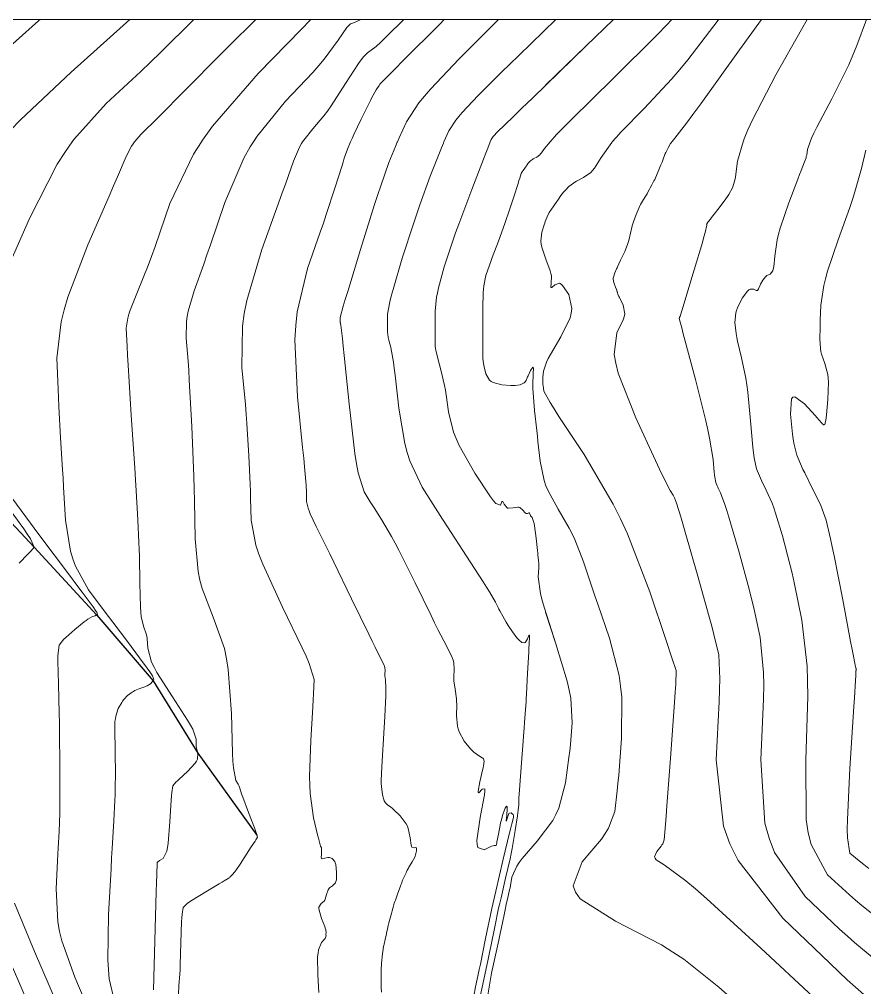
# Model space of a CAD drawing. Header units: millimetres. Extents: x 837475 to 838477, y 1189012 to 1191015.
# Drawn here: x 837765.3 to 837861.1, y 1190904.2 to 1191013.9 of the extents above; entities that cross this region are included whole.
import ezdxf

# ---------------------------------------------------------------- set-up
doc = ezdxf.new("R2010")
doc.units = ezdxf.units.MM
doc.header["$LTSCALE"] = 0.3
doc.layers.add('COORD', color=253, linetype='Continuous', lineweight=20)
for name, color, linetype, lineweight, true_color in [('COTAS 10', 7, 'Continuous', 9, 0x6e3e2d), ('COTAS INT', 7, 'Continuous', 5, 0x9fa19f), ('Escorrentias', 7, 'Continuous', 25, 0x00a8ad)]:
    doc.layers.add(name, color=color, linetype=linetype, lineweight=lineweight, true_color=true_color)

msp = doc.modelspace()

# ---------------------------------------------------------------- linework, layer by layer
at = {"layer": 'COORD'}
msp.add_lwpolyline([(837476.51, 1189013.87), (838476.51, 1189013.87), (838476.51, 1191013.87), (837476.51, 1191013.87)], close=True, dxfattribs=at)
at = {"layer": 'COTAS 10'}
for points in [[(837764.28, 1191001.29), (837765.45, 1191002.5), (837771.18, 1191007.88), (837777.06, 1191013.17), (837777.82, 1191013.87)], [(837799.25, 1190903.65), (837799.13, 1190905.68), (837799.1, 1190907.7), (837799.14, 1190908.12), (837799.19, 1190908.49), (837799.53, 1190909.32), (837799.88, 1190909.71), (837799.95, 1190909.8), (837800, 1190909.88), (837800.05, 1190910.07), (837800.02, 1190910.21), (837800.02, 1190910.25), (837800.03, 1190910.29), (837800.06, 1190910.44), (837800.01, 1190910.78), (837799.96, 1190910.94), (837799.9, 1190911.13), (837799.54, 1190912.04), (837799.26, 1190912.98), (837799.24, 1190913.17), (837799.24, 1190913.34), (837799.48, 1190913.73), (837799.83, 1190914.02), (837799.9, 1190914.13), (837799.96, 1190914.25), (837800.12, 1190914.78), (837800.28, 1190915.29), (837800.35, 1190915.41), (837800.43, 1190915.51), (837800.79, 1190915.76), (837801.12, 1190916.1), (837801.17, 1190916.25), (837801.22, 1190916.43), (837801.25, 1190917.3), (837801.14, 1190918.17), (837801.09, 1190918.35), (837801.03, 1190918.5), (837800.76, 1190918.84), (837800.44, 1190918.95), (837800.34, 1190918.96), (837800.25, 1190918.96), (837799.91, 1190918.88), (837799.64, 1190918.82), (837799.59, 1190918.83), (837799.55, 1190918.85), (837799.5, 1190919.02), (837799.52, 1190919.23), (837799.52, 1190919.28), (837799.52, 1190919.33), (837799.52, 1190919.46), (837799.52, 1190919.56), (837799.52, 1190919.59), (837799.52, 1190919.61), (837799.53, 1190919.68), (837799.54, 1190919.74), (837799.54, 1190919.76), (837799.54, 1190919.77), (837799.54, 1190919.83), (837799.54, 1190919.88), (837799.53, 1190919.89), (837799.53, 1190919.91), (837799.53, 1190919.94), (837799.53, 1190919.99), (837799.53, 1190919.99), (837799.53, 1190920.02), (837799.52, 1190920.08), (837799.51, 1190920.1), (837799.5, 1190920.13), (837799.44, 1190920.25), (837799.27, 1190920.83), (837799.19, 1190921.14), (837799.1, 1190921.52), (837798.63, 1190923.44), (837798.24, 1190926.22), (837798.2, 1190927.13), (837798.17, 1190928.11), (837798.31, 1190932.2), (837798.56, 1190936), (837798.6, 1190936.8), (837798.64, 1190937.5), (837798.69, 1190939.11), (837798.14, 1190940.92), (837797.79, 1190941.74), (837797.36, 1190942.7), (837795.12, 1190947.31), (837792.88, 1190952.18), (837792.45, 1190953.29), (837792.1, 1190954.31), (837791.55, 1190957.17), (837791.5, 1190959.64), (837791.48, 1190960.41), (837791.45, 1190961.22), (837791.31, 1190964.45), (837791.09, 1190968.11), (837791.01, 1190969.18), (837790.91, 1190970.27), (837790.51, 1190974.45), (837790.58, 1190979.14), (837790.78, 1190980.56), (837791.07, 1190982.04), (837792.77, 1190987.8), (837794.67, 1190993.05), (837795.08, 1190994.21), (837795.45, 1190995.22), (837796.35, 1190997.8), (837797.04, 1190999.41), (837797.27, 1190999.82), (837797.39, 1191000), (837797.52, 1191000.21), (837798.55, 1191001.47), (837799.81, 1191002.96), (837800.2, 1191003.49), (837800.62, 1191004.07), (837802.27, 1191006.6), (837803.74, 1191008.88), (837804.03, 1191009.3), (837804.28, 1191009.64), (837804.76, 1191010.09), (837805.71, 1191010.81), (837806.24, 1191011.3), (837806.9, 1191011.92), (837808.87, 1191013.87)], [(837848.02, 1190901.2), (837844.56, 1190904.26), (837840.59, 1190907.43), (837839.35, 1190908.25), (837838.05, 1190909.05), (837832.84, 1190911.73), (837828.85, 1190914.29), (837828.31, 1190915.02), (837828.03, 1190915.76), (837829.07, 1190918.48), (837831.25, 1190921.03), (837831.68, 1190921.67), (837832.05, 1190922.27), (837832.76, 1190924.18), (837833.03, 1190926.49), (837833.11, 1190927.34), (837833.2, 1190928.28), (837833.53, 1190932.45), (837833.54, 1190937.1), (837833.41, 1190938.34), (837833.24, 1190939.56), (837832.16, 1190943.81), (837830.84, 1190947.63), (837830.51, 1190948.59), (837830.2, 1190949.5), (837829.21, 1190952.43), (837828.23, 1190954.95), (837827.92, 1190955.6), (837827.61, 1190956.24), (837826.34, 1190958.4), (837825.2, 1190960.47), (837824.96, 1190961.05), (837824.76, 1190961.65), (837824.3, 1190963.83), (837824.06, 1190966.06), (837823.99, 1190966.68), (837823.93, 1190967.3), (837823.68, 1190969.56), (837823.5, 1190971.58), (837823.47, 1190972.05), (837823.46, 1190972.48), (837823.51, 1190973.72), (837823.54, 1190974.38), (837823.51, 1190974.45), (837823.47, 1190974.47), (837823.23, 1190974.11), (837822.94, 1190973.52), (837822.88, 1190973.39), (837822.83, 1190973.27), (837822.71, 1190972.97), (837822.58, 1190972.77), (837822.51, 1190972.72), (837822.43, 1190972.67), (837822.05, 1190972.5), (837821.46, 1190972.4), (837821.24, 1190972.39), (837821, 1190972.39), (837819.96, 1190972.47), (837818.97, 1190972.74), (837818.75, 1190972.87), (837818.57, 1190973.01), (837818.16, 1190973.73), (837817.97, 1190974.51), (837817.93, 1190974.7), (837817.89, 1190974.89), (837817.82, 1190975.47), (837817.8, 1190976.09), (837817.8, 1190976.3), (837817.8, 1190976.53), (837817.8, 1190977.48), (837817.81, 1190978.69), (837817.82, 1190979.08), (837817.81, 1190979.5), (837817.8, 1190981.21), (837817.85, 1190982.9), (837817.88, 1190983.31), (837817.93, 1190983.69), (837818.17, 1190984.85), (837818.57, 1190986.05), (837818.71, 1190986.46), (837818.88, 1190986.9), (837819.57, 1190988.74), (837820.32, 1190990.76), (837820.51, 1190991.31), (837820.7, 1190991.85), (837821.32, 1190993.76), (837821.8, 1190995.3), (837821.9, 1190995.61), (837821.99, 1190995.88), (837822.17, 1190996.4), (837822.27, 1190996.59), (837822.3, 1190996.65), (837822.34, 1190996.71), (837822.48, 1190996.92), (837822.64, 1190997.13), (837822.68, 1190997.19), (837822.71, 1190997.24), (837822.83, 1190997.41), (837822.96, 1190997.58), (837823, 1190997.63), (837823.04, 1190997.67), (837823.22, 1190997.84), (837823.44, 1190998.02), (837823.51, 1190998.06), (837823.59, 1190998.11), (837823.92, 1190998.28), (837824.27, 1190998.53), (837824.36, 1190998.63), (837824.45, 1190998.74), (837824.78, 1190999.25), (837825.44, 1191000), (837826.16, 1191000.82), (837826.93, 1191001.6), (837827.86, 1191002.54), (837832.59, 1191007.16), (837837.57, 1191012.11), (837838.66, 1191013.24), (837839.24, 1191013.87)], [(837861.19, 1190999.05), (837860.7, 1190997), (837859.96, 1190994.33), (837859.69, 1190993.48), (837859.4, 1190992.57), (837858.08, 1190988.91), (837856.86, 1190985.34), (837856.62, 1190984.5), (837856.43, 1190983.73), (837856.09, 1190981.49), (837856.04, 1190979.81), (837856.03, 1190979.39), (837856.02, 1190978.99), (837855.98, 1190977.71), (837856.05, 1190976.58), (837856.1, 1190976.27), (837856.17, 1190975.97), (837856.54, 1190974.91), (837856.88, 1190973.65), (837856.93, 1190973.23), (837856.96, 1190972.77), (837856.9, 1190970.83), (837856.73, 1190969.08), (837856.7, 1190968.74), (837856.66, 1190968.47), (837856.55, 1190968), (837856.47, 1190967.97), (837856.44, 1190967.97), (837856.42, 1190967.97), (837856.35, 1190968), (837856.29, 1190968.05), (837856.27, 1190968.06), (837856.26, 1190968.08), (837856.2, 1190968.15), (837855.87, 1190968.53), (837855.68, 1190968.75), (837855.45, 1190969), (837854.27, 1190970.33), (837853.14, 1190971.13), (837852.94, 1190971.07), (837852.78, 1190970.88), (837852.65, 1190969.15), (837852.88, 1190966.88), (837852.96, 1190966.36), (837853.05, 1190965.88), (837853.4, 1190964.5), (837853.91, 1190963.29), (837854.08, 1190962.9), (837854.28, 1190962.5), (837855.1, 1190960.87), (837855.92, 1190959.23), (837856.1, 1190958.82), (837856.27, 1190958.42), (837856.72, 1190957.14), (837857.21, 1190955.05), (837857.4, 1190954.15), (837857.61, 1190953.1), (837858.58, 1190948.15), (837859.48, 1190943.41), (837859.65, 1190942.5), (837859.8, 1190941.76), (837860.03, 1190940.54), (837860.06, 1190940.47), (837860.06, 1190940.45), (837860.07, 1190940.43), (837860.08, 1190940.39), (837860.09, 1190940.35), (837860.09, 1190940.34), (837860.09, 1190940.33), (837860.09, 1190940.28), (837860.09, 1190940.23), (837860.09, 1190940.22), (837860.09, 1190940.21), (837860.09, 1190940.17), (837860.09, 1190940.14), (837860.09, 1190940.13), (837860.09, 1190940.12), (837860.08, 1190940.09), (837860.08, 1190940.07), (837860.07, 1190940.05), (837860.07, 1190940.03), (837860.07, 1190940.01), (837860.07, 1190940), (837860.06, 1190939.98), (837860.06, 1190939.97), (837860.06, 1190939.96), (837860.06, 1190939.96), (837860.06, 1190939.94), (837860.06, 1190939.78), (837860.05, 1190939.69), (837860.05, 1190939.57), (837860.03, 1190938.99), (837859.92, 1190937.03), (837859.86, 1190936.05), (837859.78, 1190934.87), (837859.4, 1190929.04), (837859.12, 1190923.26), (837859.1, 1190922.12), (837859.12, 1190921.17), (837859.4, 1190919.43), (837860.46, 1190918.56), (837860.96, 1190918.17), (837861.55, 1190917.72)], [(837824.96, 1190961.05), (837824.92, 1190961.16)], [(837765.3, 1190952.3), (837766.27, 1190953.29), (837766.47, 1190953.5), (837766.64, 1190953.68), (837766.99, 1190954.1), (837766.55, 1190955.05), (837766.22, 1190955.55), (837765.8, 1190956.17), (837763.54, 1190959.27)], [(837769.51, 1190902.54), (837767.04, 1190908.3), (837764.76, 1190913.79)]]:
    msp.add_lwpolyline(points, dxfattribs=at)
at = {"layer": 'COTAS INT'}
for points in [[(837767.67, 1191013.87), (837767.48, 1191013.71), (837762.37, 1191009.19)], [(837763.98, 1190985.67), (837766.46, 1190991.33), (837769.6, 1190997.46), (837770.53, 1190998.92), (837771.28, 1191000), (837771.48, 1191000.28), (837775.13, 1191004.36), (837779.05, 1191007.97), (837780.17, 1191009.03), (837781.31, 1191010.13), (837785.07, 1191013.87)], [(837792.08, 1191013.87), (837789.03, 1191010.83), (837783.2, 1191004.93), (837782.03, 1191003.74), (837781.04, 1191002.76), (837779.07, 1191000.83), (837778.38, 1191000.05), (837778.34, 1191000), (837778.2, 1190999.79), (837778.02, 1190999.52), (837777.42, 1190998.35), (837776.41, 1190996.03), (837775.97, 1190995.03), (837775.47, 1190993.86), (837773.07, 1190988.35), (837770.81, 1190982.4), (837770.38, 1190980.97), (837770.05, 1190979.62), (837769.57, 1190975.51), (837769.69, 1190971.99), (837769.73, 1190971.01), (837769.77, 1190970.03), (837769.97, 1190966.49), (837770.2, 1190962.9), (837770.26, 1190961.9), (837770.32, 1190960.88), (837770.55, 1190957.16), (837771.09, 1190953.66), (837771.35, 1190952.79), (837771.65, 1190951.95), (837773.15, 1190949.26), (837774.93, 1190946.89), (837775.41, 1190946.25), (837775.88, 1190945.61), (837777.54, 1190943.41), (837778.92, 1190941.57), (837779.21, 1190941.17), (837779.47, 1190940.82), (837780.09, 1190939.97), (837780.38, 1190939.52), (837780.44, 1190939.42), (837780.48, 1190939.34), (837780.54, 1190939.13), (837780.48, 1190938.97), (837780.44, 1190938.92), (837780.39, 1190938.87), (837780.15, 1190938.64), (837779.8, 1190938.4), (837779.67, 1190938.34), (837779.54, 1190938.28), (837778.97, 1190938.08), (837778.38, 1190937.85), (837778.22, 1190937.77), (837778.07, 1190937.68), (837777.57, 1190937.31), (837777.13, 1190936.83), (837777.01, 1190936.67), (837776.9, 1190936.51), (837776.51, 1190935.83), (837776.23, 1190934.95), (837776.18, 1190934.66), (837776.14, 1190934.35), (837776.11, 1190933.04), (837776.15, 1190931.5), (837776.16, 1190931.03), (837776.17, 1190930.55), (837776.19, 1190928.69), (837776.17, 1190926.64), (837776.15, 1190926.04), (837776.13, 1190925.43), (837776.01, 1190923.09), (837775.82, 1190919.99), (837775.76, 1190918.9), (837775.7, 1190917.69), (837775.42, 1190912.49), (837775.34, 1190907.37), (837775.4, 1190906.23), (837775.49, 1190905.2), (837776.12, 1190902.49)], [(837798.32, 1191013.87), (837798.24, 1191013.79), (837797.27, 1191012.77), (837792.36, 1191007.74), (837787.19, 1191001.79), (837786.05, 1191000.19), (837785.93, 1191000), (837785.02, 1190998.6), (837782.37, 1190993.01), (837780.68, 1190988.15), (837780.26, 1190987.02), (837779.88, 1190985.98), (837778.69, 1190983.01), (837777.87, 1190980.95), (837777.72, 1190980.48), (837777.59, 1190980.05), (837777.41, 1190978.89), (837777.52, 1190976.84), (837777.57, 1190975.86), (837777.64, 1190974.71), (837777.99, 1190969.03), (837778.37, 1190963.05), (837778.46, 1190961.71), (837778.53, 1190960.49), (837778.74, 1190957.21), (837778.86, 1190954.64), (837778.88, 1190953.87), (837778.9, 1190953.08), (837778.94, 1190950.02), (837779.02, 1190947.3), (837779.07, 1190946.72), (837779.12, 1190946.22), (837779.4, 1190945.05), (837779.68, 1190944.27), (837779.73, 1190944.02), (837779.78, 1190943.75), (837779.85, 1190942.66), (837780.29, 1190941.09), (837780.56, 1190940.52), (837780.89, 1190939.89), (837782.64, 1190937.16), (837784.37, 1190934.52), (837784.69, 1190933.96), (837784.95, 1190933.48), (837785.33, 1190932.34), (837785.32, 1190931.7), (837785.34, 1190931.53), (837785.36, 1190931.36), (837785.53, 1190930.77), (837785.48, 1190930.1), (837785.38, 1190929.88), (837785.23, 1190929.65), (837784.35, 1190928.71), (837783.41, 1190927.83), (837783.22, 1190927.64), (837783.05, 1190927.48), (837782.71, 1190927.09), (837782.57, 1190926.33), (837782.53, 1190925.93), (837782.5, 1190925.44), (837782.37, 1190923.01), (837782.17, 1190920.57), (837782.09, 1190920.07), (837782, 1190919.66), (837781.59, 1190918.85), (837781.19, 1190918.6), (837781.11, 1190918.55), (837781.04, 1190918.51), (837780.92, 1190918.4), (837780.87, 1190917), (837780.84, 1190916.14), (837780.81, 1190915.07), (837780.67, 1190909.51), (837780.52, 1190903.95)], [(837803.99, 1191013.87), (837803.29, 1191013.53), (837802.81, 1191013.37), (837802.62, 1191013.18), (837802.41, 1191012.94), (837801.44, 1191011.53), (837799.83, 1191009.36), (837799.22, 1191008.64), (837798.54, 1191007.86), (837795.46, 1191004.61), (837792.24, 1191000.65), (837791.82, 1191000), (837791.47, 1190999.44), (837790.75, 1190998.16), (837788.59, 1190993.13), (837786.95, 1190988.32), (837786.56, 1190987.2), (837786.2, 1190986.16), (837785.12, 1190983.13), (837784.44, 1190980.82), (837784.33, 1190980.23), (837784.24, 1190979.66), (837784.22, 1190977.77), (837784.42, 1190975.18), (837784.49, 1190974.16), (837784.56, 1190973.01), (837784.83, 1190967.77), (837785.08, 1190962.12), (837785.12, 1190960.71), (837785.16, 1190959.36), (837785.24, 1190955.06), (837785.56, 1190951.35), (837785.76, 1190950.38), (837786, 1190949.42), (837787.26, 1190946.18), (837788.53, 1190942.62), (837788.78, 1190941.47), (837788.98, 1190940.25), (837789.33, 1190935.25), (837789.44, 1190930.76), (837789.49, 1190929.87), (837789.55, 1190929.12), (837789.83, 1190927.67), (837790.09, 1190927.27), (837790.14, 1190927.18), (837790.18, 1190927.11), (837790.24, 1190926.93), (837790.39, 1190926.43), (837790.49, 1190926.15), (837790.62, 1190925.8), (837791.28, 1190924.04), (837791.94, 1190922.3), (837792.06, 1190921.96), (837792.16, 1190921.69), (837792.29, 1190921.24), (837792.16, 1190921.06), (837792.09, 1190920.95), (837792.01, 1190920.82), (837791.57, 1190920.15), (837791.05, 1190919.34), (837790.92, 1190919.13), (837790.78, 1190918.92), (837790.31, 1190918.2), (837789.9, 1190917.59), (837789.8, 1190917.45), (837789.7, 1190917.33), (837789.41, 1190916.98), (837789.19, 1190916.76), (837789.13, 1190916.71), (837789.09, 1190916.67), (837788.96, 1190916.58), (837788.51, 1190916.32), (837788.27, 1190916.17), (837787.96, 1190915.99), (837786.42, 1190915.08), (837784.88, 1190914.13), (837784.57, 1190913.93), (837784.32, 1190913.75), (837783.86, 1190913.31), (837783.75, 1190912.53), (837783.72, 1190912.14), (837783.69, 1190911.67), (837783.61, 1190909.3), (837783.53, 1190906.81), (837783.51, 1190906.25), (837783.49, 1190905.76), (837783.39, 1190904.45), (837783.34, 1190903.49)], [(837813.45, 1191013.87), (837812.93, 1191013.34), (837808.73, 1191009.12), (837807.92, 1191008.32), (837807.28, 1191007.67), (837806.24, 1191006.66), (837806.15, 1191006.55), (837806.05, 1191006.39), (837805.74, 1191005.91), (837805.25, 1191005.03), (837805.08, 1191004.69), (837804.88, 1191004.31), (837804.03, 1191002.57), (837803.21, 1191000.83), (837803.03, 1191000.44), (837802.87, 1191000.09), (837802.83, 1191000), (837802.48, 1190999.19), (837802.12, 1190998.14), (837801.98, 1190997.7), (837801.82, 1190997.2), (837801.09, 1190994.86), (837800.08, 1190991.78), (837799.76, 1190990.81), (837799.4, 1190989.79), (837797.94, 1190985.67), (837796.78, 1190980.74), (837796.62, 1190979.2), (837796.53, 1190977.59), (837796.81, 1190971.13), (837797.4, 1190965.37), (837797.52, 1190964.19), (837797.62, 1190963.2), (837797.8, 1190961.13), (837797.83, 1190960.31), (837797.84, 1190960.1), (837797.84, 1190959.91), (837797.85, 1190959.28), (837798.02, 1190958.51), (837798.13, 1190958.22), (837798.25, 1190957.89), (837798.93, 1190956.45), (837800.06, 1190954.18), (837800.47, 1190953.34), (837800.93, 1190952.4), (837802.95, 1190948.23), (837804.88, 1190944.26), (837805.28, 1190943.45), (837805.62, 1190942.76), (837806.35, 1190941.31), (837806.63, 1190940.74), (837806.67, 1190940.6), (837806.71, 1190940.47), (837806.73, 1190940.1), (837806.71, 1190939.75), (837806.71, 1190939.64), (837806.72, 1190939.53), (837806.78, 1190939.08), (837806.83, 1190938.15), (837806.82, 1190937.74), (837806.81, 1190937.26), (837806.71, 1190934.94), (837806.56, 1190932.39), (837806.52, 1190931.75), (837806.48, 1190931.15), (837806.36, 1190929.23), (837806.3, 1190927.69), (837806.31, 1190927.33), (837806.32, 1190927), (837806.45, 1190926.04), (837806.65, 1190925.39), (837806.71, 1190925.26), (837806.77, 1190925.15), (837807.02, 1190924.91), (837807.39, 1190924.66), (837807.54, 1190924.54), (837807.7, 1190924.39), (837808.43, 1190923.68), (837809.12, 1190922.77), (837809.26, 1190922.51), (837809.37, 1190922.24), (837809.58, 1190921.2), (837809.68, 1190920.37), (837809.73, 1190920.22), (837809.78, 1190920.12), (837810.02, 1190920.04), (837810.24, 1190920.1), (837810.27, 1190920.07), (837810.3, 1190920.03), (837810.31, 1190919.72), (837810.2, 1190919.26), (837810.15, 1190919.12), (837810.09, 1190918.99), (837809.8, 1190918.45), (837809.5, 1190917.97), (837809.44, 1190917.86), (837809.38, 1190917.76), (837809.25, 1190917.51), (837809.16, 1190917.32), (837809.14, 1190917.26), (837809.11, 1190917.21), (837809, 1190916.98), (837808.89, 1190916.75), (837808.86, 1190916.68), (837808.83, 1190916.61), (837808.73, 1190916.37), (837808.59, 1190916), (837808.53, 1190915.85), (837808.47, 1190915.69), (837808.19, 1190914.93), (837807.9, 1190914.14), (837807.84, 1190913.96), (837807.78, 1190913.79), (837807.64, 1190913.32), (837807.53, 1190912.9), (837807.49, 1190912.77), (837807.45, 1190912.63), (837807.31, 1190912.09), (837807.17, 1190911.54), (837807.13, 1190911.4), (837807.1, 1190911.27), (837807, 1190910.83), (837806.91, 1190910.41), (837806.88, 1190910.29), (837806.85, 1190910.16), (837806.74, 1190909.67), (837806.63, 1190909.15), (837806.6, 1190909), (837806.57, 1190908.86), (837806.48, 1190908.32), (837806.41, 1190907.76), (837806.39, 1190907.61), (837806.37, 1190907.45), (837806.33, 1190906.86), (837806.3, 1190906.3), (837806.29, 1190906.16), (837806.29, 1190906.02), (837806.29, 1190905.57), (837806.3, 1190905.12), (837806.3, 1190904.98), (837806.3, 1190904.83), (837806.3, 1190904.26), (837806.32, 1190903.71)], [(837819.6, 1191013.87), (837819.52, 1191013.79), (837818.64, 1191012.93), (837815.12, 1191009.4), (837811.88, 1191005.97), (837811.19, 1191005.16), (837810.58, 1191004.42), (837809.15, 1191002.25), (837808.33, 1191000.47), (837808.13, 1191000), (837808.12, 1190999.98), (837807.91, 1190999.48), (837807.17, 1190997.66), (837806.25, 1190995.03), (837805.92, 1190994.02), (837805.55, 1190992.9), (837803.96, 1190987.82), (837802.5, 1190983.07), (837802.22, 1190982.15), (837802, 1190981.4), (837801.64, 1190980.11), (837801.64, 1190979.95), (837801.64, 1190979.88), (837801.64, 1190979.77), (837801.64, 1190979.68), (837801.64, 1190979.66), (837801.64, 1190979.64), (837801.65, 1190979.58), (837801.66, 1190979.5), (837801.67, 1190979.46), (837801.68, 1190979.42), (837801.73, 1190979.23), (837801.91, 1190977.72), (837802, 1190976.85), (837802.11, 1190975.79), (837802.66, 1190970.32), (837803.33, 1190964.69), (837803.51, 1190963.52), (837803.69, 1190962.53), (837804.35, 1190960.36), (837805.06, 1190959.24), (837805.27, 1190958.91), (837805.49, 1190958.57), (837806.35, 1190957.25), (837807.48, 1190955.31), (837807.87, 1190954.57), (837808.3, 1190953.75), (837810.13, 1190950.05), (837811.94, 1190946.35), (837812.35, 1190945.52), (837812.72, 1190944.79), (837813.74, 1190942.84), (837814.33, 1190941.6), (837814.44, 1190941.3), (837814.51, 1190941.02), (837814.57, 1190940.21), (837814.51, 1190939.46), (837814.52, 1190939.23), (837814.53, 1190938.98), (837814.67, 1190938.01), (837814.82, 1190936.93), (837814.84, 1190936.61), (837814.85, 1190936.28), (837814.83, 1190935.05), (837814.93, 1190933.83), (837815.01, 1190933.51), (837815.12, 1190933.19), (837815.71, 1190932.12), (837816.43, 1190931.25), (837816.6, 1190931.07), (837816.78, 1190930.9), (837817.33, 1190930.51), (837817.74, 1190930.26), (837817.81, 1190930.19), (837817.88, 1190930.12), (837817.97, 1190929.86), (837817.9, 1190929.34), (837817.85, 1190929.11), (837817.79, 1190928.84), (837817.48, 1190927.54), (837817.29, 1190926.47), (837817.3, 1190926.34), (837817.34, 1190926.28), (837817.73, 1190926.69), (837818.04, 1190926.74), (837818.04, 1190926.45), (837818, 1190926.04), (837817.52, 1190923.5), (837817.15, 1190920.88), (837817.17, 1190920.43), (837817.24, 1190920.09), (837817.95, 1190919.84), (837818.81, 1190920.22), (837818.97, 1190920.29), (837819.1, 1190920.33), (837819.31, 1190920.33), (837819.36, 1190920.46), (837819.38, 1190920.57), (837819.41, 1190920.73), (837819.57, 1190921.61), (837819.78, 1190922.63), (837819.83, 1190922.88), (837819.89, 1190923.11), (837820.08, 1190923.83), (837820.27, 1190924.35), (837820.31, 1190924.47), (837820.35, 1190924.56), (837820.49, 1190924.77), (837820.56, 1190924.69), (837820.57, 1190924.6), (837820.57, 1190924.47), (837820.52, 1190923.76), (837820.47, 1190923.15), (837820.48, 1190923.09), (837820.49, 1190923.07), (837820.58, 1190923.38), (837820.72, 1190923.84), (837820.77, 1190923.92), (837820.82, 1190923.98), (837821.01, 1190924), (837821.18, 1190923.88), (837821.21, 1190923.85), (837821.24, 1190923.82), (837821.28, 1190923.69), (837821.28, 1190923.58), (837821.28, 1190923.56), (837821.28, 1190923.54), (837821.27, 1190923.5), (837821.09, 1190922.76), (837820.98, 1190922.3), (837820.84, 1190921.73), (837820.12, 1190918.77), (837819.27, 1190915.15), (837819.05, 1190914.17), (837818.83, 1190913.19), (837818.11, 1190909.77), (837817.53, 1190906.89), (837817.4, 1190906.26), (837817.29, 1190905.7), (837816.99, 1190904.31), (837816.78, 1190903.25)], [(837826.09, 1191013.87), (837821.88, 1191009.78), (837820.87, 1191008.79), (837819.94, 1191007.89), (837817.28, 1191005.24), (837815.47, 1191003.33), (837815.08, 1191002.88), (837814.75, 1191002.46), (837813.95, 1191001.25), (837813.4, 1191000), (837813.34, 1190999.87), (837813.13, 1190999.34), (837812.89, 1190998.76), (837811.86, 1190996.12), (837810.66, 1190992.85), (837810.32, 1190991.86), (837809.98, 1190990.84), (837808.69, 1190986.83), (837807.64, 1190983.28), (837807.44, 1190982.54), (837807.28, 1190981.9), (837807.03, 1190980.48), (837807.03, 1190979.8), (837807.03, 1190979.48), (837807.03, 1190979), (837807.03, 1190978.63), (837807.03, 1190978.54), (837807.03, 1190978.46), (837807.04, 1190978.21), (837807.1, 1190977.85), (837807.13, 1190977.7), (837807.18, 1190977.53), (837807.39, 1190976.7), (837807.69, 1190975.05), (837807.78, 1190974.36), (837807.88, 1190973.57), (837808.28, 1190969.86), (837808.96, 1190965.83), (837809.23, 1190964.83), (837809.54, 1190963.89), (837810.95, 1190960.9), (837812.73, 1190958.09), (837813.26, 1190957.26), (837813.82, 1190956.4), (837815.96, 1190953.09), (837817.85, 1190950.18), (837818.23, 1190949.57), (837818.56, 1190949.05), (837819.24, 1190947.87), (837819.55, 1190947.25), (837819.64, 1190947.07), (837819.73, 1190946.9), (837820.07, 1190946.27), (837820.45, 1190945.62), (837820.57, 1190945.43), (837820.69, 1190945.23), (837821.18, 1190944.5), (837821.66, 1190943.85), (837821.77, 1190943.71), (837821.88, 1190943.59), (837822.23, 1190943.29), (837822.52, 1190943.25), (837822.59, 1190943.29), (837822.66, 1190943.34), (837822.87, 1190943.73), (837823.03, 1190944.09), (837823.06, 1190944.12), (837823.08, 1190944.14), (837823.1, 1190943.95), (837823.06, 1190943.1), (837823.03, 1190942.7), (837823.01, 1190942.21), (837822.88, 1190939.83), (837822.76, 1190937.46), (837822.73, 1190936.98), (837822.71, 1190936.57), (837822.66, 1190935.73), (837822.58, 1190934.75), (837822.54, 1190934.25), (837822.49, 1190933.65), (837822.26, 1190930.66), (837822.03, 1190927.69), (837821.99, 1190927.1), (837821.96, 1190926.61), (837821.9, 1190925.68), (837821.9, 1190925.41), (837821.9, 1190925.25), (837821.89, 1190924.95), (837821.83, 1190924.32), (837821.79, 1190924.03), (837821.74, 1190923.68), (837821.49, 1190922.02), (837821.13, 1190919.97), (837821.02, 1190919.39), (837820.89, 1190918.8), (837820.39, 1190916.6), (837819.87, 1190914.39), (837819.73, 1190913.8), (837819.6, 1190913.2), (837819.17, 1190911.12), (837818.71, 1190908.87), (837818.56, 1190908.18), (837818.41, 1190907.46), (837817.8, 1190904.61), (837817.24, 1190902)], [(837826.08, 1190943.17), (837824.78, 1190947.2), (837824.54, 1190948.07), (837824.35, 1190948.84), (837824.09, 1190950.74), (837824.14, 1190951.77), (837824.15, 1190951.99), (837824.15, 1190952.18), (837824.13, 1190952.64), (837824.06, 1190953.19), (837824.03, 1190953.43), (837824, 1190953.72), (837823.84, 1190955.12), (837823.67, 1190956.5), (837823.62, 1190956.77), (837823.57, 1190957), (837823.4, 1190957.46), (837823.26, 1190957.62), (837823.23, 1190957.66), (837823.21, 1190957.7), (837823.14, 1190957.86), (837823.08, 1190957.96), (837823.06, 1190957.98), (837823.03, 1190957.98), (837822.89, 1190957.93), (837822.71, 1190957.92), (837822.66, 1190957.96), (837822.59, 1190958), (837822.34, 1190958.3), (837822.01, 1190958.58), (837821.89, 1190958.62), (837821.77, 1190958.64), (837821.25, 1190958.56), (837820.73, 1190958.5), (837820.62, 1190958.53), (837820.52, 1190958.59), (837820.24, 1190958.97), (837820.06, 1190959.27), (837820.01, 1190959.27), (837819.96, 1190959.24), (837819.83, 1190958.85), (837819.3, 1190959.03), (837819.02, 1190959.36), (837818.67, 1190959.81), (837816.91, 1190962.47), (837815.14, 1190965.63), (837814.78, 1190966.4), (837814.49, 1190967.13), (837813.91, 1190969.41), (837813.66, 1190971.36), (837813.57, 1190971.88), (837813.47, 1190972.39), (837813.06, 1190974.17), (837812.68, 1190975.63), (837812.6, 1190975.94), (837812.54, 1190976.21), (837812.43, 1190976.84), (837812.41, 1190977.27), (837812.41, 1190977.42), (837812.41, 1190977.58), (837812.42, 1190978.24), (837812.42, 1190979.09), (837812.43, 1190979.36), (837812.42, 1190979.65), (837812.42, 1190980.84), (837812.56, 1190982.4), (837812.66, 1190982.92), (837812.78, 1190983.48), (837813.43, 1190985.84), (837814.4, 1190988.78), (837814.73, 1190989.7), (837815.08, 1190990.67), (837816.55, 1190994.59), (837817.88, 1190998.04), (837818.14, 1190998.71), (837818.36, 1190999.27), (837818.65, 1191000), (837818.75, 1191000.26), (837818.92, 1191000.51), (837818.99, 1191000.59), (837819.06, 1191000.69), (837819.44, 1191001.08), (837821.25, 1191002.84), (837822.23, 1191003.8), (837823.42, 1191004.96), (837829.48, 1191010.82), (837832.63, 1191013.87)], [(837849.37, 1191013.87), (837846.89, 1191010.41), (837842.49, 1191004.3), (837841.62, 1191003.11), (837840.9, 1191002.13), (837839.58, 1191000.41), (837839.26, 1191000.04), (837839.23, 1191000), (837839.17, 1190999.93), (837839.09, 1190999.81), (837838.8, 1190999.31), (837838.54, 1190998.8), (837838.48, 1190998.68), (837838.43, 1190998.55), (837838.28, 1190998.16), (837838.12, 1190997.7), (837838.06, 1190997.55), (837837.99, 1190997.38), (837837.69, 1190996.65), (837837.36, 1190995.92), (837837.28, 1190995.75), (837837.2, 1190995.59), (837836.96, 1190995.14), (837836.77, 1190994.81), (837836.72, 1190994.73), (837836.68, 1190994.65), (837836.55, 1190994.38), (837836.41, 1190994.1), (837836.35, 1190994), (837836.29, 1190993.9), (837836.01, 1190993.47), (837835.69, 1190992.92), (837835.6, 1190992.74), (837835.51, 1190992.55), (837835.17, 1190991.78), (837834.87, 1190990.95), (837834.8, 1190990.72), (837834.74, 1190990.49), (837834.55, 1190989.65), (837834.36, 1190988.82), (837834.29, 1190988.6), (837834.21, 1190988.38), (837833.88, 1190987.6), (837833.55, 1190986.92), (837833.47, 1190986.76), (837833.41, 1190986.61), (837833.22, 1190986.2), (837833.06, 1190985.83), (837833.02, 1190985.72), (837832.96, 1190985.61), (837832.76, 1190985.15), (837832.6, 1190984.69), (837832.59, 1190984.57), (837832.58, 1190984.46), (837832.65, 1190984.08), (837832.78, 1190983.73), (837832.81, 1190983.65), (837832.85, 1190983.56), (837832.95, 1190983.27), (837833.03, 1190983.02), (837833.05, 1190982.96), (837833.06, 1190982.91), (837833.11, 1190982.75), (837833.22, 1190982.48), (837833.28, 1190982.36), (837833.36, 1190982.21), (837833.72, 1190981.51), (837833.88, 1190980.52), (837833.82, 1190980.19), (837833.72, 1190979.84), (837832.99, 1190978.37), (837832.69, 1190975.9), (837832.87, 1190974.93), (837833.16, 1190973.82), (837835.13, 1190968.76), (837837.37, 1190963.92), (837837.83, 1190962.95), (837838.22, 1190962.13), (837839.04, 1190960.53), (837839.38, 1190959.98), (837839.46, 1190959.82), (837839.53, 1190959.67), (837839.76, 1190959.1), (837840.23, 1190957.53), (837840.46, 1190956.74), (837840.74, 1190955.79), (837842.09, 1190951.09), (837843.46, 1190946.21), (837843.74, 1190945.15), (837843.99, 1190944.22), (837844.54, 1190941.9), (837844.66, 1190939.17), (837844.64, 1190937.98), (837844.6, 1190936.59), (837844.24, 1190930), (837845.08, 1190922.49), (837845.8, 1190920.52), (837846.72, 1190918.6), (837851.79, 1190912.09), (837857.11, 1190907), (837858.19, 1190905.98), (837859.1, 1190905.12), (837860.98, 1190903.45)], [(837854.56, 1191013.87), (837853.9, 1191012.73), (837851.02, 1191007.59), (837848.37, 1191002.48), (837847.85, 1191001.35), (837847.43, 1191000.36), (837847.32, 1191000), (837846.67, 1190997.83), (837846.49, 1190996.34), (837846.43, 1190996), (837846.37, 1190995.68), (837846.09, 1190994.81), (837845.67, 1190994.05), (837845.52, 1190993.81), (837845.35, 1190993.56), (837844.6, 1190992.54), (837843.87, 1190991.62), (837843.72, 1190991.43), (837843.59, 1190991.26), (837843.3, 1190990.9), (837843.19, 1190990.73), (837843.17, 1190990.69), (837843.16, 1190990.66), (837843.18, 1190990.55), (837843, 1190989.72), (837842.86, 1190989.23), (837842.69, 1190988.62), (837841.76, 1190985.5), (837840.81, 1190982.36), (837840.63, 1190981.75), (837840.48, 1190981.25), (837840.21, 1190980.39), (837840.16, 1190980.27), (837840.16, 1190980.25), (837840.15, 1190980.22), (837840.13, 1190980.17), (837840.11, 1190980.14), (837840.11, 1190980.13), (837840.11, 1190980.13), (837840.1, 1190980.1), (837840.1, 1190980.07), (837840.1, 1190980.07), (837840.09, 1190980.06), (837840.08, 1190980.04), (837840.07, 1190980.02), (837840.07, 1190980.01), (837840.07, 1190980.01), (837840.06, 1190980), (837840.34, 1190978.93), (837840.52, 1190978.26), (837840.74, 1190977.43), (837841.89, 1190973.08), (837843.07, 1190968.41), (837843.31, 1190967.37), (837843.5, 1190966.44), (837843.89, 1190964.02), (837844.01, 1190962.58), (837844.05, 1190962.28), (837844.08, 1190962.02), (837844.21, 1190961.41), (837844.36, 1190961.03), (837844.42, 1190960.91), (837844.48, 1190960.78), (837844.74, 1190960.27), (837845.24, 1190958.92), (837845.45, 1190958.27), (837845.68, 1190957.49), (837846.81, 1190953.66), (837847.99, 1190949.35), (837848.26, 1190948.26), (837848.51, 1190947.23), (837849.24, 1190943.88), (837849.6, 1190939.9), (837849.63, 1190938.47), (837849.62, 1190936.89), (837849.32, 1190930), (837849.77, 1190922.86), (837850.24, 1190921.13), (837850.86, 1190919.51), (837854.33, 1190914.53), (837858.23, 1190910.85), (837859.11, 1190910.04), (837859.92, 1190909.32), (837862.13, 1190907.49)], [(837840.14, 1191008.18), (837841.05, 1191009.29), (837844.47, 1191013.78), (837844.53, 1191013.87)], [(837863.28, 1190911.52), (837860.73, 1190913.52), (837860.04, 1190914.11), (837859.34, 1190914.71), (837856.86, 1190916.98), (837854.99, 1190920.42), (837854.68, 1190921.75), (837854.46, 1190923.24), (837854.39, 1190930), (837854.64, 1190937.2), (837854.61, 1190938.96), (837854.54, 1190940.63), (837853.94, 1190945.85), (837853.07, 1190950.1), (837852.84, 1190951.16), (837852.6, 1190952.17), (837851.77, 1190955.4), (837850.98, 1190957.96), (837850.78, 1190958.54), (837850.58, 1190959.08), (837849.92, 1190960.57), (837849.38, 1190961.64), (837849.25, 1190961.91), (837849.14, 1190962.16), (837848.81, 1190962.96), (837848.54, 1190964.23), (837848.47, 1190964.78), (837848.4, 1190965.41), (837848.13, 1190968.41), (837847.82, 1190971.67), (837847.71, 1190972.47), (837847.59, 1190973.22), (837847.1, 1190975.56), (837846.66, 1190977.42), (837846.57, 1190977.86), (837846.5, 1190978.28), (837846.36, 1190979.55), (837846.47, 1190980.62), (837846.55, 1190980.92), (837846.65, 1190981.22), (837847.19, 1190982.29), (837847.81, 1190983.1), (837847.96, 1190983.23), (837848.09, 1190983.32), (837848.5, 1190983.32), (837848.79, 1190983.16), (837848.85, 1190983.16), (837848.91, 1190983.17), (837849.05, 1190983.35), (837849.18, 1190983.68), (837849.22, 1190983.78), (837849.28, 1190983.89), (837849.52, 1190984.32), (837849.82, 1190984.71), (837849.91, 1190984.79), (837850, 1190984.87), (837850.35, 1190985.03), (837850.66, 1190985.4), (837850.72, 1190985.59), (837850.77, 1190985.84), (837850.88, 1190987.07), (837851.15, 1190988.91), (837851.31, 1190989.54), (837851.5, 1190990.22), (837852.48, 1190993.1), (837853.49, 1190995.76), (837853.7, 1190996.3), (837853.88, 1190996.76), (837854.27, 1190997.72), (837854.43, 1190998.18), (837854.46, 1190998.33), (837854.5, 1190998.49), (837854.58, 1190999.12), (837854.89, 1191000), (837855.04, 1191000.42), (837855.31, 1191001), (837855.64, 1191001.67), (837857.33, 1191004.88), (837859.26, 1191008.73), (837859.74, 1191009.81), (837860.19, 1191010.9), (837861.26, 1191013.87)], [(837829.48, 1191010.82), (837824.92, 1191006.41)], [(837840.14, 1191008.18), (837839.23, 1191007.12), (837836.08, 1191003.78), (837833.47, 1191001.13), (837832.91, 1191000.5)], [(837832.48, 1191000), (837832.42, 1190999.92), (837831.23, 1190998.23), (837830.47, 1190997.03), (837830.25, 1190996.77)], [(837832.48, 1191000), (837832.91, 1191000.5)], [(837828.08, 1190995.33), (837828.25, 1190995.45), (837828.44, 1190995.56), (837829.21, 1190995.95), (837830.03, 1190996.54), (837830.25, 1190996.77)], [(837826.96, 1190994.31), (837826.66, 1190993.92), (837826.38, 1190993.5)], [(837826.96, 1190994.31), (837827.06, 1190994.42)], [(837827.16, 1190994.53), (837827.06, 1190994.42)], [(837827.16, 1190994.53), (837827.56, 1190994.93)], [(837828.08, 1190995.33), (837827.56, 1190994.93)], [(837826.2, 1190993.25), (837825.84, 1190992.76), (837825.5, 1190992.25)], [(837826.2, 1190993.25), (837826.29, 1190993.38), (837826.38, 1190993.5)], [(837825.42, 1190992.12), (837825.34, 1190991.99)], [(837825.42, 1190992.12), (837825.5, 1190992.25)], [(837825.1, 1190991.52), (837824.89, 1190990.98)], [(837825.1, 1190991.52), (837825.34, 1190991.99)], [(837824.48, 1190989.77), (837824.75, 1190990.6), (837824.82, 1190990.8), (837824.89, 1190990.98)], [(837824.48, 1190989.77), (837824.38, 1190988.74)], [(837824.42, 1190988.42), (837824.38, 1190988.74)], [(837824.42, 1190988.42), (837824.48, 1190988.07)], [(837824.95, 1190986.71), (837824.48, 1190988.07)], [(837824.95, 1190986.71), (837825.45, 1190985.4), (837825.53, 1190985.09)], [(837825.57, 1190983.97), (837825.58, 1190984.81), (837825.53, 1190985.09)], [(837825.57, 1190983.97), (837825.53, 1190983.53)], [(837825.62, 1190983.5), (837825.57, 1190983.5), (837825.53, 1190983.53)], [(837825.62, 1190983.5), (837825.97, 1190983.81)], [(837827.56, 1190982.71), (837826.85, 1190983.75), (837826.67, 1190983.9), (837826.51, 1190983.99), (837825.97, 1190983.81)], [(837827.56, 1190982.71), (837827.88, 1190981.11)], [(837825.47, 1190975.91), (837826.66, 1190977.93), (837827.69, 1190980.08), (837827.82, 1190980.61), (837827.88, 1190981.11)], [(837825.47, 1190975.91), (837825.23, 1190975.46), (837825.04, 1190975.06)], [(837824.68, 1190974.02), (837825.04, 1190975.06)], [(837824.68, 1190974.02), (837824.62, 1190973.37), (837824.61, 1190973.22), (837824.61, 1190973.07), (837824.62, 1190972.65)], [(837825.44, 1190970.47), (837824.71, 1190971.78), (837824.68, 1190972.12), (837824.67, 1190972.21), (837824.66, 1190972.31), (837824.62, 1190972.65)], [(837825.44, 1190970.47), (837825.88, 1190969.76), (837826.43, 1190968.91)], [(837834.19, 1190955.61), (837833.4, 1190957.31), (837832.57, 1190958.97), (837829.28, 1190964.58), (837826.43, 1190968.91)], [(837773.19, 1190901.65), (837771.58, 1190905.39), (837770.13, 1190909.5), (837769.87, 1190910.59), (837769.67, 1190911.66), (837769.46, 1190915.39), (837769.62, 1190918.58), (837769.66, 1190919.32), (837769.7, 1190920), (837769.81, 1190921.9), (837769.88, 1190923.92), (837769.9, 1190924.68), (837769.91, 1190925.51), (837769.91, 1190929.21), (837769.87, 1190933.23), (837769.85, 1190934.26), (837769.83, 1190935.27), (837769.74, 1190938.61), (837769.68, 1190941.19), (837769.68, 1190941.71), (837769.69, 1190942.14), (837769.8, 1190943.02), (837770.18, 1190943.5), (837770.35, 1190943.68), (837770.57, 1190943.88), (837771.59, 1190944.78), (837772.64, 1190945.63), (837772.88, 1190945.8), (837773.08, 1190945.94), (837773.6, 1190946.23), (837773.89, 1190946.32), (837773.95, 1190946.35), (837774.01, 1190946.37), (837774.15, 1190946.45), (837774.12, 1190946.64), (837774.08, 1190946.72), (837774.02, 1190946.83), (837773.65, 1190947.35), (837772.43, 1190948.99), (837771.82, 1190949.8), (837771.1, 1190950.76), (837767.53, 1190955.55), (837764.05, 1190960.27)], [(837834.19, 1190955.61), (837836.73, 1190949.06), (837838.59, 1190943.52), (837839.24, 1190941.58)], [(837824.92, 1190946.75), (837826.08, 1190943.17), (837827.36, 1190938.93), (837827.59, 1190937.92), (837827.77, 1190936.99), (837827.95, 1190934.21), (837827.73, 1190931.76), (837827.65, 1190931.04), (837827.56, 1190930.29), (837827.18, 1190927.41), (837826.42, 1190924.56), (837826.1, 1190923.83), (837825.73, 1190923.13), (837824.92, 1190922.06)], [(837839.53, 1190936.55), (837839.61, 1190937.68), (837839.67, 1190938.6), (837839.73, 1190940.13), (837839.24, 1190941.58)], [(837839.53, 1190936.55), (837839.11, 1190930.7), (837838.67, 1190924.8)], [(837838.19, 1190920.52), (837838.35, 1190920.95), (837838.5, 1190922.68), (837838.58, 1190923.64), (837838.67, 1190924.8)], [(837818.23, 1190902.46), (837818.81, 1190905.87), (837819.61, 1190909.58), (837819.77, 1190910.35), (837819.91, 1190911.01), (837820.22, 1190912.47), (837820.38, 1190913.21), (837820.42, 1190913.43), (837820.47, 1190913.64), (837820.66, 1190914.43), (837820.85, 1190915.28), (837820.9, 1190915.52), (837820.95, 1190915.78), (837821.11, 1190916.74), (837821.65, 1190917.97), (837821.93, 1190918.39), (837822.26, 1190918.85), (837823.97, 1190920.79), (837825.73, 1190923.13)], [(837837.51, 1190919.65), (837838.01, 1190920.24), (837838.1, 1190920.38)], [(837838.19, 1190920.52), (837838.1, 1190920.38)], [(837837.51, 1190919.65), (837837.27, 1190919.03)], [(837837.34, 1190918.87), (837837.27, 1190919.03)], [(837837.34, 1190918.87), (837837.46, 1190918.7), (837838.37, 1190918.11)], [(837841.92, 1190915.39), (837840.82, 1190916.32), (837838.37, 1190918.11)], [(837841.92, 1190915.39), (837843.2, 1190914.28)], [(837856.42, 1190902.09), (837855.25, 1190903.17), (837849.31, 1190908.69), (837843.2, 1190914.28)], [(837763.71, 1190908.45), (837766.29, 1190902.41)]]:
    msp.add_lwpolyline(points, dxfattribs=at)
at = {"layer": 'Escorrentias'}
for p, q in [((837759.58, 1190962.03), (837766.99, 1190954.1)), ((837766.99, 1190954.1), (837774.08, 1190946.41)), ((837774.08, 1190946.41), (837780.48, 1190938.97)), ((837780.48, 1190938.97), (837785.53, 1190930.77)), ((837785.53, 1190930.77), (837792.22, 1190921.47))]:
    msp.add_line(p, q, dxfattribs=at)

doc.saveas('drawing.dxf')
